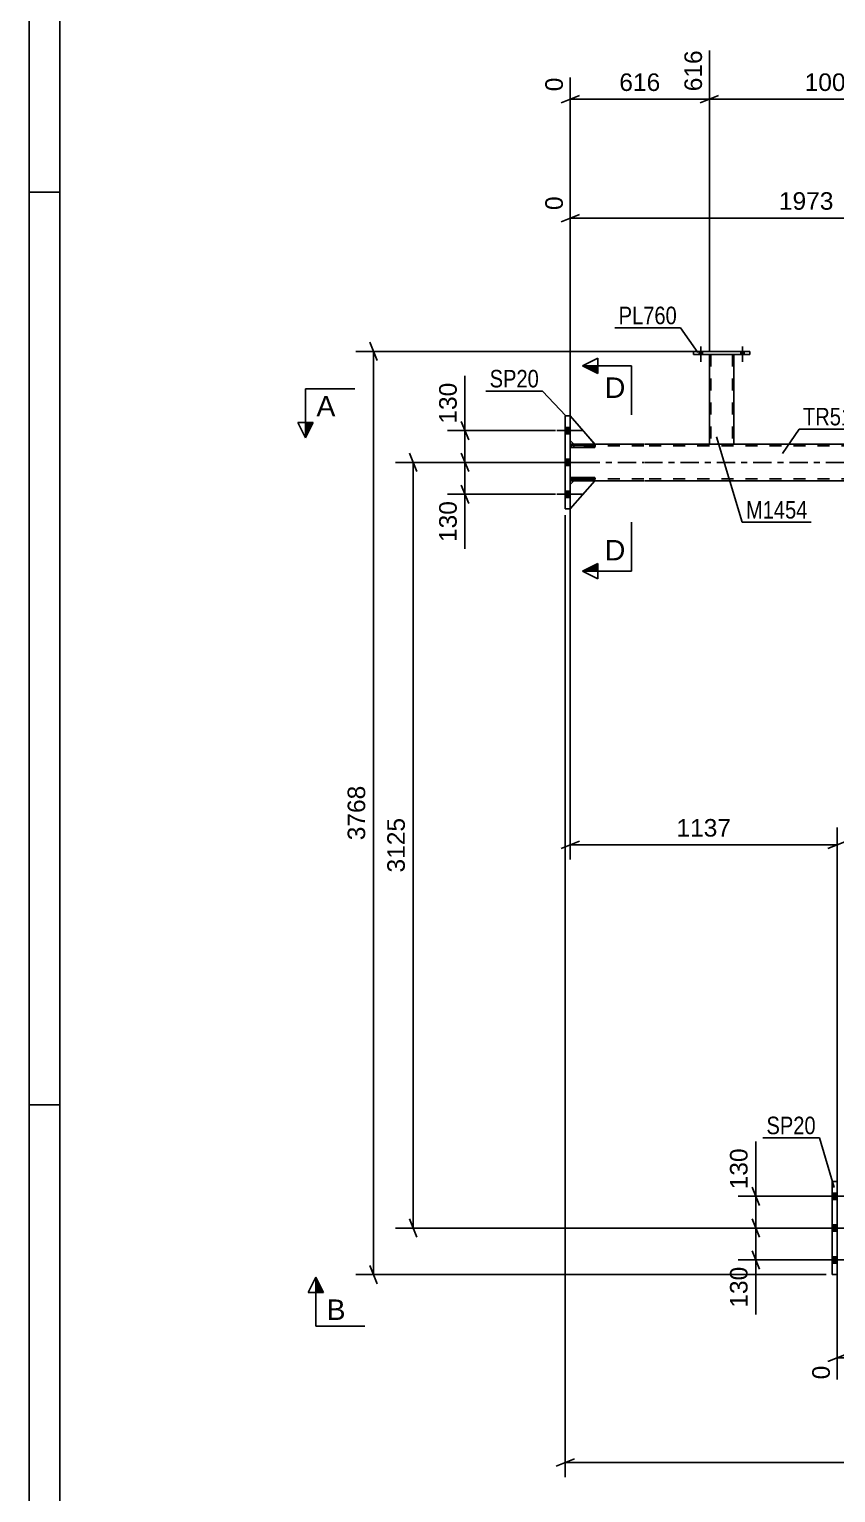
# Model space of a CAD drawing. Header units: millimetres. Extents: x -88 to 753, y -403 to 191.
# Drawn here: x -88.1 to 43.5, y -168.2 to 70.7 of the extents above; entities that cross this region are included whole.
import ezdxf

# ---------------------------------------------------------------- set-up
doc = ezdxf.new("R2010")
doc.units = ezdxf.units.MM
doc.linetypes.add('DXK_LINE_DOT2', pattern=[3.9198, 1.9599, -1.9599])
doc.linetypes.add('DXK_LINE_DOT3', pattern=[5.9187, 2.979, -0.9799, 0.9799, -0.9799])
doc.styles.add('Arial', font='arial.ttf', dxfattribs={"height": 0.2})
doc.styles.add('Arial Narrow', font='ARIALN.TTF', dxfattribs={"height": 0.2})

# ---------------------------------------------------------------- blocks, each defined once
blk = doc.blocks.new('Unknown-317404679-1115')
at = {"color": 5, "linetype": 'Continuous'}
for p, q in [((-88.11, 191.12), (-88.11, -402.88)), ((-83.11, 186.12), (-83.11, -397.88)), ((-83.11, 44.12), (-88.11, 44.12)), ((-83.11, -104.88), (-88.11, -104.88))]:
    blk.add_line(p, q, dxfattribs=at)
blk = doc.blocks.new('Part-317404679-3007 - 2929')
at = {"color": 2, "linetype": 'Continuous'}
for p, q in [((20.26, 17.64), (20.26, 18.12)), ((29.46, 18.12), (20.26, 18.12)), ((29.46, 17.64), (20.26, 17.64)), ((29.46, 17.64), (29.46, 18.12))]:
    blk.add_line(p, q, dxfattribs=at)
blk = doc.blocks.new('Part-317404679-3012 - 2929')
at = {"color": 2, "linetype": 'Continuous'}
for p, q in [((0.76, 3), (0.16, 3)), ((12.16, 3), (4.16, 3)), ((626.43, 3), (12.26, 3)), ((0.76, -3), (0.16, -3)), ((12.16, -3), (4.16, -3)), ((77.15, -3), (12.26, -3))]:
    blk.add_line(p, q, dxfattribs=at)
at = {"color": 7, "linetype": 'DXK_LINE_DOT2'}
for p, q in [((0.16, -3), (0.16, 3)), ((12.16, 2.68), (0.16, 2.68)), ((4.16, 3), (0.76, 3)), ((630.43, 2.68), (12.26, 2.68)), ((12.16, -2.68), (0.16, -2.68)), ((4.16, -3), (0.76, -3)), ((630.43, -2.68), (12.26, -2.68))]:
    blk.add_line(p, q, dxfattribs=at)
at = {"color": 7, "linetype": 'DXK_LINE_DOT3'}
for p, q in [((-9.84, 0), (12.16, 0)), ((12.26, 0), (640.43, 0))]:
    blk.add_line(p, q, dxfattribs=at)
blk = doc.blocks.new('Bolt-317404679-3089 - 2929')
at = {"linetype": 'Continuous'}
for points in [[(0.16, 4.68), (0.16, 5.72), (-0.64, 5.72), (-0.64, 4.68)], [(0.16, 4.68), (0.16, 5.72), (-0.64, 5.72), (-0.64, 4.68)], [(0.16, 4.68), (0.16, 5.72), (-0.64, 5.72), (-0.64, 4.68)], [(0.16, -0.52), (0.16, 0.52), (-0.64, 0.52), (-0.64, -0.52)], [(0.16, -0.52), (0.16, 0.52), (-0.64, 0.52), (-0.64, -0.52)], [(0.16, -5.72), (0.16, -4.68), (-0.64, -4.68), (-0.64, -5.72)], [(0.16, -5.72), (0.16, -4.68), (-0.64, -4.68), (-0.64, -5.72)], [(0.16, -5.72), (0.16, -4.68), (-0.64, -4.68), (-0.64, -5.72)]]:
    blk.add_hatch(color=1, dxfattribs=at).paths.add_polyline_path(points)
at = {"color": 1, "linetype": 'Continuous'}
for p, q in [((-2.04, 5.2), (2.16, 5.2)), ((-2.04, 5.2), (2.16, 5.2)), ((-2.04, 5.2), (2.16, 5.2)), ((-0.64, 5.72), (0.16, 5.72)), ((-0.64, 5.72), (0.16, 5.72)), ((-0.64, 5.72), (0.16, 5.72)), ((-0.64, 4.68), (0.16, 4.68)), ((-0.64, 4.68), (0.16, 4.68)), ((-0.64, 4.68), (0.16, 4.68)), ((-2.04, 0), (2.16, 0)), ((-2.04, 0), (2.16, 0)), ((-0.64, 0.52), (0.16, 0.52)), ((-0.64, 0.52), (0.16, 0.52)), ((-0.64, -0.52), (0.16, -0.52)), ((-0.64, -0.52), (0.16, -0.52)), ((-0.64, -4.68), (0.16, -4.68)), ((-0.64, -4.68), (0.16, -4.68)), ((-0.64, -4.68), (0.16, -4.68)), ((-2.04, -5.2), (2.16, -5.2)), ((-2.04, -5.2), (2.16, -5.2)), ((-2.04, -5.2), (2.16, -5.2)), ((-0.64, -5.72), (0.16, -5.72)), ((-0.64, -5.72), (0.16, -5.72)), ((-0.64, -5.72), (0.16, -5.72))]:
    blk.add_line(p, q, dxfattribs=at)
blk = doc.blocks.new('Bolt-317404679-3481 - 2929')
at = {"linetype": 'Continuous'}
for points in [[(21.18, 17.64), (21.74, 17.64), (21.74, 18.12), (21.18, 18.12)], [(21.18, 17.64), (21.74, 17.64), (21.74, 18.12), (21.18, 18.12)], [(27.98, 17.64), (28.54, 17.64), (28.54, 18.12), (27.98, 18.12)], [(27.98, 17.64), (28.54, 17.64), (28.54, 18.12), (27.98, 18.12)]]:
    blk.add_hatch(color=1, dxfattribs=at).paths.add_polyline_path(points)
at = {"color": 1, "linetype": 'Continuous'}
for p, q in [((21.18, 18.12), (21.18, 17.64)), ((21.18, 18.12), (21.18, 17.64)), ((21.46, 18.92), (21.46, 16.4)), ((21.46, 18.92), (21.46, 16.4)), ((21.74, 18.12), (21.74, 17.64)), ((21.74, 18.12), (21.74, 17.64)), ((27.98, 18.12), (27.98, 17.64)), ((27.98, 18.12), (27.98, 17.64)), ((28.26, 18.92), (28.26, 16.4)), ((28.26, 18.92), (28.26, 16.4)), ((28.54, 18.12), (28.54, 17.64)), ((28.54, 18.12), (28.54, 17.64))]:
    blk.add_line(p, q, dxfattribs=at)
blk = doc.blocks.new('Part-317404679-3048 - 2929')
at = {"color": 2, "linetype": 'Continuous'}
for p, q in [((22.86, 17.64), (22.86, 3)), ((26.86, 3), (26.86, 17.64))]:
    blk.add_line(p, q, dxfattribs=at)
at = {"color": 7, "linetype": 'DXK_LINE_DOT2'}
for p, q in [((26.86, 17.64), (22.86, 17.64)), ((23.1, 17.64), (23.1, 3)), ((26.62, 17.64), (26.62, 3)), ((26.86, 3), (22.86, 3)), ((26.86, 3), (26.86, 3)), ((26.86, 3), (26.86, 3))]:
    blk.add_line(p, q, dxfattribs=at)
blk = doc.blocks.new('Part-317404679-3195 - 2929')
at = {"color": 7, "linetype": 'DXK_LINE_DOT2'}
for p, q in [((4.16, -2.44), (0.16, -2.44)), ((0.16, -2.44), (0.16, -2.76)), ((0.16, -2.76), (4.16, -2.76)), ((0.76, -2.76), (0.76, -2.44)), ((4.16, -2.76), (4.16, -2.44))]:
    blk.add_line(p, q, dxfattribs=at)
blk = doc.blocks.new('Part-317404679-3332 - 2929')
at = {"color": 7, "linetype": 'DXK_LINE_DOT2'}
for p, q in [((0.16, 3.6), (0.16, 7.6)), ((0.16, 7.6), (4.16, 3)), ((0.76, 3), (0.16, 3.6)), ((4.16, 3), (0.76, 3))]:
    blk.add_line(p, q, dxfattribs=at)
blk = doc.blocks.new('Part-317404679-3334 - 2929')
at = {"color": 7, "linetype": 'DXK_LINE_DOT2'}
for p, q in [((0.76, -3), (0.16, -3.6)), ((0.16, -7.6), (4.16, -3)), ((0.16, -3.6), (0.16, -7.6)), ((4.16, -3), (0.76, -3))]:
    blk.add_line(p, q, dxfattribs=at)
blk = doc.blocks.new('Part-317404679-3360 - 2929')
at = {"color": 2, "linetype": 'Continuous'}
for p, q in [((0.76, -3), (0.16, -3.6)), ((0.16, -7.6), (4.16, -3)), ((4.16, -3), (0.76, -3))]:
    blk.add_line(p, q, dxfattribs=at)
at = {"color": 7, "linetype": 'DXK_LINE_DOT2'}
blk.add_line((0.16, -3.6), (0.16, -7.6), dxfattribs=at)
blk = doc.blocks.new('Part-317404679-3252 - 2929')
at = {"color": 7, "linetype": 'DXK_LINE_DOT2'}
for p, q in [((4.16, 2.76), (0.16, 2.76)), ((0.16, 2.76), (0.16, 2.44)), ((0.16, 2.44), (4.16, 2.44)), ((0.76, 2.76), (0.76, 2.44)), ((4.16, 2.44), (4.16, 2.76))]:
    blk.add_line(p, q, dxfattribs=at)
blk = doc.blocks.new('Part-317404679-3253 - 2929')
at = {"color": 2, "linetype": 'Continuous'}
for p, q in [((0.16, -2.44), (4.16, -2.44)), ((0.16, -2.44), (0.16, -2.76)), ((4.16, -2.76), (0.16, -2.76)), ((4.16, -2.44), (4.16, -2.76))]:
    blk.add_line(p, q, dxfattribs=at)
at = {"color": 7, "linetype": 'DXK_LINE_DOT2'}
blk.add_line((0.76, -2.76), (0.76, -2.44), dxfattribs=at)
blk = doc.blocks.new('Part-317404679-3254 - 2929')
at = {"color": 2, "linetype": 'Continuous'}
for p, q in [((0.16, 2.44), (0.16, 2.76)), ((0.16, 2.76), (4.16, 2.76)), ((4.16, 2.44), (0.16, 2.44)), ((4.16, 2.76), (4.16, 2.44))]:
    blk.add_line(p, q, dxfattribs=at)
at = {"color": 7, "linetype": 'DXK_LINE_DOT2'}
blk.add_line((0.76, 2.44), (0.76, 2.76), dxfattribs=at)
blk = doc.blocks.new('Part-317404679-3333 - 2929')
at = {"color": 2, "linetype": 'Continuous'}
for p, q in [((0.16, 7.6), (4.16, 3)), ((0.76, 3), (0.16, 3.6)), ((4.16, 3), (0.76, 3))]:
    blk.add_line(p, q, dxfattribs=at)
at = {"color": 7, "linetype": 'DXK_LINE_DOT2'}
blk.add_line((0.16, 3.6), (0.16, 7.6), dxfattribs=at)
blk = doc.blocks.new('Part-317404679-3347 - 2929')
at = {"color": 2, "linetype": 'Continuous'}
for p, q in [((42.92, -132.6), (42.92, -117.4)), ((43.72, -117.4), (42.92, -117.4)), ((43.72, -132.6), (43.72, -117.4)), ((43.72, -132.6), (42.92, -132.6))]:
    blk.add_line(p, q, dxfattribs=at)
blk = doc.blocks.new('Part-317404679-3399 - 2929')
at = {"color": 2, "linetype": 'Continuous'}
for p, q in [((-0.64, -7.6), (-0.64, 7.6)), ((0.16, 7.6), (-0.64, 7.6)), ((0.16, -7.6), (0.16, 7.6)), ((-0.64, -7.6), (0.16, -7.6))]:
    blk.add_line(p, q, dxfattribs=at)
blk = doc.blocks.new('Bolt-317404679-3495 - 2929')
at = {"linetype": 'Continuous'}
for points in [[(43.72, -120.32), (43.72, -119.28), (42.92, -119.28), (42.92, -120.32)], [(43.72, -120.32), (43.72, -119.28), (42.92, -119.28), (42.92, -120.32)], [(43.72, -120.32), (43.72, -119.28), (42.92, -119.28), (42.92, -120.32)], [(43.72, -125.52), (43.72, -124.48), (42.92, -124.48), (42.92, -125.52)], [(43.72, -125.52), (43.72, -124.48), (42.92, -124.48), (42.92, -125.52)], [(43.72, -130.72), (43.72, -129.68), (42.92, -129.68), (42.92, -130.72)], [(43.72, -130.72), (43.72, -129.68), (42.92, -129.68), (42.92, -130.72)], [(43.72, -130.72), (43.72, -129.68), (42.92, -129.68), (42.92, -130.72)]]:
    blk.add_hatch(color=1, dxfattribs=at).paths.add_polyline_path(points)
at = {"color": 1, "linetype": 'Continuous'}
for p, q in [((42.92, -119.28), (43.72, -119.28)), ((42.92, -119.28), (43.72, -119.28)), ((42.92, -119.28), (43.72, -119.28)), ((41.52, -119.8), (45.72, -119.8)), ((41.52, -119.8), (45.72, -119.8)), ((41.52, -119.8), (45.72, -119.8)), ((42.92, -120.32), (43.72, -120.32)), ((42.92, -120.32), (43.72, -120.32)), ((42.92, -120.32), (43.72, -120.32)), ((41.52, -125), (45.72, -125)), ((41.52, -125), (45.72, -125)), ((42.92, -124.48), (43.72, -124.48)), ((42.92, -124.48), (43.72, -124.48)), ((42.92, -125.52), (43.72, -125.52)), ((42.92, -125.52), (43.72, -125.52)), ((41.52, -130.2), (45.72, -130.2)), ((41.52, -130.2), (45.72, -130.2)), ((41.52, -130.2), (45.72, -130.2)), ((42.92, -129.68), (43.72, -129.68)), ((42.92, -129.68), (43.72, -129.68)), ((42.92, -129.68), (43.72, -129.68)), ((42.92, -130.72), (43.72, -130.72)), ((42.92, -130.72), (43.72, -130.72)), ((42.92, -130.72), (43.72, -130.72))]:
    blk.add_line(p, q, dxfattribs=at)
blk = doc.blocks.new('StraightDimension-317404679-4213 - 2929')
at = {"color": 7, "linetype": 'Continuous'}
for p, q in [((0.16, -4), (0.16, -64.84)), ((43.72, -121), (43.72, -59.59)), ((1.66, -61.84), (-1.34, -63.04)), ((42.22, -63.04), (45.22, -61.84)), ((0.16, -62.44), (43.72, -62.44))]:
    blk.add_line(p, q, dxfattribs=at)
at = {"color": 0}
blk.add_wipeout([(26.99, -61.69), (26.99, -57.49), (16.89, -57.49), (16.89, -61.69)], dxfattribs=at)
at = {"color": 3, "style": 'Arial'}
blk.add_text('1137', height=2.865, dxfattribs=at).set_placement((17.49, -61.09))
blk = doc.blocks.new('StraightDimension-317404679-4322 - 2929')
at = {"color": 7, "linetype": 'Continuous'}
for p, q in [((-17.61, 1.5), (-16.41, -1.5)), ((-1.64, 0), (-19.86, 0)), ((-17.01, -5.2), (-17.01, 0)), ((-16.41, -6.7), (-17.61, -3.7)), ((-2.26, -5.2), (-19.86, -5.2))]:
    blk.add_line(p, q, dxfattribs=at)
at = {"color": 0}
blk.add_wipeout([(-17.76, -5.73), (-21.96, -5.73), (-21.96, -13.6), (-17.76, -13.6)], dxfattribs=at)
at = {"color": 7, "linetype": 'Continuous'}
blk.add_line((-17.01, -5.2), (-17.01, -14.12), dxfattribs=at)
blk.add_line((-17.01, -5.2), (-17.01, -14.12), dxfattribs=at)
at = {"color": 3, "style": 'Arial'}
blk.add_text('130', height=2.865, rotation=90.0002, dxfattribs=at).set_placement((-18.36, -13))
blk = doc.blocks.new('StraightDimension-317404679-4238 - 2929')
at = {"color": 7, "linetype": 'Continuous'}
for p, q in [((-0.64, -8.6), (-0.64, -165.68)), ((0.86, -162.68), (-2.14, -163.88)), ((-0.64, -163.28), (664.56, -163.28))]:
    blk.add_line(p, q, dxfattribs=at)
blk = doc.blocks.new('StraightDimension-317404679-4292 - 2929')
at = {"color": 7, "linetype": 'Continuous'}
for p, q in [((-24.88, -1.5), (-26.08, 1.5)), ((-1.64, 0), (-28.33, 0)), ((-25.48, -125), (-25.48, 0)), ((-26.08, -123.5), (-24.88, -126.5)), ((41.92, -125), (-28.33, -125))]:
    blk.add_line(p, q, dxfattribs=at)
at = {"color": 0}
blk.add_wipeout([(-26.23, -57.45), (-30.43, -57.45), (-30.43, -67.55), (-26.23, -67.55)], dxfattribs=at)
at = {"color": 3, "style": 'Arial'}
blk.add_text('3125', height=2.865, rotation=90.0002, dxfattribs=at).set_placement((-26.83, -66.95))
blk = doc.blocks.new('StraightDimension-317404679-8370 - 2929')
at = {"color": 7, "linetype": 'Continuous'}
for p, q in [((120.46, -123), (120.46, -156.37)), ((43.72, -129), (43.72, -149.7)), ((45.22, -145.58), (42.22, -146.78)), ((118.96, -146.78), (121.96, -145.58)), ((43.72, -146.18), (120.46, -146.18))]:
    blk.add_line(p, q, dxfattribs=at)
at = {"color": 0}
blk.add_wipeout([(87.14, -145.43), (87.14, -141.23), (77.04, -141.23), (77.04, -145.43)], dxfattribs=at)
at = {"color": 0, "linetype": 'Continuous'}
for points in [[(43.12, -146.88), (38.92, -146.88), (38.92, -150.3), (43.12, -150.3)], [(119.86, -146.88), (115.66, -146.88), (115.66, -156.97), (119.86, -156.97)]]:
    blk.add_wipeout(points, dxfattribs=at)
at = {"color": 3, "style": 'Arial'}
blk.add_text('1919', height=2.865, dxfattribs=at).set_placement((77.64, -144.83))
at = {"color": 3, "linetype": 'Continuous', "style": 'Arial'}
for s, height, p in [('0', 2.87, (42.52, -149.7)), ('1919', 2.865, (119.26, -156.37))]:
    blk.add_text(s, height=height, rotation=90.0002, dxfattribs=at).set_placement(p)
blk = doc.blocks.new('StraightDimension-317404679-9101 - 2929')
at = {"color": 7, "linetype": 'Continuous'}
for p, q in [((77.15, -2), (77.15, 50.09)), ((0.16, 4), (0.16, 43.42)), ((1.66, 40.5), (-1.34, 39.3)), ((0.16, 39.9), (77.15, 39.9)), ((75.65, 39.3), (78.65, 40.5))]:
    blk.add_line(p, q, dxfattribs=at)
at = {"color": 0, "linetype": 'Continuous'}
for points in [[(76.55, 50.69), (72.35, 50.69), (72.35, 40.6), (76.55, 40.6)], [(-0.44, 44.02), (-4.64, 44.02), (-4.64, 40.6), (-0.44, 40.6)]]:
    blk.add_wipeout(points, dxfattribs=at)
at = {"color": 0}
blk.add_wipeout([(43.7, 40.65), (43.7, 44.85), (33.61, 44.85), (33.61, 40.65)], dxfattribs=at)
at = {"color": 3, "linetype": 'Continuous', "style": 'Arial'}
for s, height, p in [('1973', 2.865, (75.95, 41.2)), ('0', 2.87, (-1.04, 41.2))]:
    blk.add_text(s, height=height, rotation=90.0002, dxfattribs=at).set_placement(p)
at = {"color": 3, "style": 'Arial'}
blk.add_text('1973', height=2.865, dxfattribs=at).set_placement((34.21, 41.25))
blk = doc.blocks.new('StraightDimension-317404679-3557 - 2929')
at = {"color": 7, "linetype": 'Continuous'}
for p, q in [((62.86, 17.62), (62.86, 69.49)), ((22.86, 18.24), (22.86, 67.26)), ((24.36, 59.89), (21.36, 58.69)), ((61.36, 58.69), (64.36, 59.89)), ((22.86, 59.29), (62.86, 59.29))]:
    blk.add_line(p, q, dxfattribs=at)
at = {"color": 0, "linetype": 'Continuous'}
blk.add_wipeout([(62.26, 70.09), (58.06, 70.09), (58.06, 59.99), (62.26, 59.99)], dxfattribs=at)
at = {"color": 0}
blk.add_wipeout([(47.91, 60.04), (47.91, 64.24), (37.81, 64.24), (37.81, 60.04)], dxfattribs=at)
at = {"color": 3, "linetype": 'Continuous', "style": 'Arial'}
blk.add_text('1616', height=2.865, rotation=90.0002, dxfattribs=at).set_placement((61.66, 60.59))
at = {"color": 3, "style": 'Arial'}
blk.add_text('1000', height=2.865, dxfattribs=at).set_placement((38.41, 60.64))
blk = doc.blocks.new('StraightDimension-317404679-3558 - 2929')
at = {"color": 7, "linetype": 'Continuous'}
for p, q in [((22.86, 18.24), (22.86, 67.26)), ((0.16, 4), (0.16, 62.82)), ((1.66, 59.89), (-1.34, 58.69)), ((21.36, 58.69), (24.36, 59.89)), ((0.16, 59.29), (22.86, 59.29))]:
    blk.add_line(p, q, dxfattribs=at)
at = {"color": 0, "linetype": 'Continuous'}
for points in [[(22.26, 67.86), (18.06, 67.86), (18.06, 59.99), (22.26, 59.99)], [(-0.44, 63.42), (-4.64, 63.42), (-4.64, 59.99), (-0.44, 59.99)]]:
    blk.add_wipeout(points, dxfattribs=at)
at = {"color": 0}
blk.add_wipeout([(15.45, 60.04), (15.45, 64.24), (7.57, 64.24), (7.57, 60.04)], dxfattribs=at)
at = {"color": 3, "linetype": 'Continuous', "style": 'Arial'}
for s, height, p in [('616', 2.865, (21.66, 60.59)), ('0', 2.87, (-1.04, 60.59))]:
    blk.add_text(s, height=height, rotation=90.0002, dxfattribs=at).set_placement(p)
at = {"color": 3, "style": 'Arial'}
blk.add_text('616', height=2.865, dxfattribs=at).set_placement((8.17, 60.64))
blk = doc.blocks.new('StraightDimension-317404679-3717 - 2929')
at = {"color": 7, "linetype": 'Continuous'}
for p, q in [((29.84, -123.5), (31.04, -126.5)), ((42.32, -125), (27.59, -125)), ((30.44, -130.2), (30.44, -125)), ((31.04, -131.7), (29.84, -128.7)), ((41.92, -130.2), (27.59, -130.2))]:
    blk.add_line(p, q, dxfattribs=at)
at = {"color": 0}
blk.add_wipeout([(29.69, -130.73), (25.49, -130.73), (25.49, -138.6), (29.69, -138.6)], dxfattribs=at)
at = {"color": 7, "linetype": 'Continuous'}
blk.add_line((30.44, -130.2), (30.44, -139.12), dxfattribs=at)
blk.add_line((30.44, -130.2), (30.44, -139.12), dxfattribs=at)
at = {"color": 3, "style": 'Arial'}
blk.add_text('130', height=2.865, rotation=90.0002, dxfattribs=at).set_placement((29.09, -138))
blk = doc.blocks.new('StraightDimension-317404679-3727 - 2929')
at = {"color": 7, "linetype": 'Continuous'}
for p, q in [((29.84, -118.3), (31.04, -121.3)), ((41.92, -119.8), (27.59, -119.8)), ((30.44, -125), (30.44, -119.8)), ((31.04, -126.5), (29.84, -123.5)), ((42.32, -125), (27.59, -125))]:
    blk.add_line(p, q, dxfattribs=at)
at = {"color": 0}
blk.add_wipeout([(29.69, -111.4), (25.49, -111.4), (25.49, -119.28), (29.69, -119.28)], dxfattribs=at)
at = {"color": 7, "linetype": 'Continuous'}
blk.add_line((30.44, -119.8), (30.44, -110.88), dxfattribs=at)
blk.add_line((30.44, -119.8), (30.44, -110.88), dxfattribs=at)
at = {"color": 3, "style": 'Arial'}
blk.add_text('130', height=2.865, rotation=90.0002, dxfattribs=at).set_placement((29.09, -118.68))
blk = doc.blocks.new('StraightDimension-317404679-4314 - 2929')
at = {"color": 7, "linetype": 'Continuous'}
for p, q in [((-2.23, 5.2), (-19.86, 5.2)), ((-17.61, 6.7), (-16.41, 3.7)), ((-17.01, 0), (-17.01, 5.2)), ((-16.41, -1.5), (-17.61, 1.5)), ((-1.64, 0), (-19.86, 0))]:
    blk.add_line(p, q, dxfattribs=at)
at = {"color": 0}
blk.add_wipeout([(-17.76, 13.6), (-21.96, 13.6), (-21.96, 5.72), (-17.76, 5.72)], dxfattribs=at)
at = {"color": 7, "linetype": 'Continuous'}
blk.add_line((-17.01, 5.2), (-17.01, 14.12), dxfattribs=at)
blk.add_line((-17.01, 5.2), (-17.01, 14.12), dxfattribs=at)
at = {"color": 3, "style": 'Arial'}
blk.add_text('130', height=2.865, rotation=90.0002, dxfattribs=at).set_placement((-18.36, 6.33))
blk = doc.blocks.new('StraightDimension-317404679-4395 - 2929')
at = {"color": 7, "linetype": 'Continuous'}
for p, q in [((-31.35, 16.62), (-32.55, 19.62)), ((23.86, 18.12), (-34.8, 18.12)), ((-31.95, -132.6), (-31.95, 18.12)), ((-32.55, -131.1), (-31.35, -134.1)), ((41.92, -132.6), (-34.8, -132.6))]:
    blk.add_line(p, q, dxfattribs=at)
at = {"color": 0}
blk.add_wipeout([(-32.7, -52.19), (-36.9, -52.19), (-36.9, -62.29), (-32.7, -62.29)], dxfattribs=at)
at = {"color": 3, "style": 'Arial'}
blk.add_text('3768', height=2.865, rotation=90.0002, dxfattribs=at).set_placement((-33.3, -61.69))
blk = doc.blocks.new('Mark-317404679-3003 - 2929')
at = {"color": 0}
blk.add_wipeout([(17.56, 22.56), (17.56, 25.56), (8.06, 25.56), (8.06, 22.56)], dxfattribs=at)
blk.add_wipeout([(17.56, 22.56), (17.56, 25.56), (8.06, 25.56), (8.06, 22.56)], dxfattribs=at)
at = {"color": 30, "linetype": 'Continuous'}
for p in [(7.46, 21.96), (20.96, 17.92)]:
    blk.add_line(p, (18.16, 21.96), dxfattribs=at)
at = {"color": 3, "style": 'Arial Narrow'}
blk.add_text('PL760', height=2.863, dxfattribs=at).set_placement((8.06, 22.56))
blk = doc.blocks.new('Mark-317404679-3008 - 2929')
at = {"color": 0}
blk.add_wipeout([(48, 6.04), (48, 9.04), (38.14, 9.04), (38.14, 6.04)], dxfattribs=at)
blk.add_wipeout([(48, 6.04), (48, 9.04), (38.14, 9.04), (38.14, 6.04)], dxfattribs=at)
at = {"color": 30, "linetype": 'Continuous'}
for p, q in [((34.79, 1.47), (37.54, 5.44)), ((37.54, 5.44), (48.6, 5.44))]:
    blk.add_line(p, q, dxfattribs=at)
at = {"color": 3, "style": 'Arial Narrow'}
blk.add_text('TR511', height=2.863, dxfattribs=at).set_placement((38.14, 6.04))
blk = doc.blocks.new('Mark-317404679-3044 - 2929')
at = {"color": 0}
blk.add_wipeout([(38.88, -9.17), (38.88, -6.17), (28.83, -6.17), (28.83, -9.17)], dxfattribs=at)
blk.add_wipeout([(38.88, -9.17), (38.88, -6.17), (28.83, -6.17), (28.83, -9.17)], dxfattribs=at)
at = {"color": 30, "linetype": 'Continuous'}
for p, q in [((24.01, 4.18), (28.23, -9.77)), ((28.23, -9.77), (39.48, -9.77))]:
    blk.add_line(p, q, dxfattribs=at)
at = {"color": 3, "style": 'Arial Narrow'}
blk.add_text('M1454', height=2.863, dxfattribs=at).set_placement((28.83, -9.17))
blk = doc.blocks.new('SectionMark-317404679-4842 - 2929')
at = {"color": 6, "linetype": 'Continuous'}
for p, q in [((-43.01, 12), (-43.01, 4)), ((-43.01, 4), (-44.26, 6.5))]:
    blk.add_line(p, q, dxfattribs=at)
at = {"color": 0, "linetype": 'Continuous'}
blk.add_wipeout([(-38.15, 7.5), (-38.15, 11), (-41.26, 11), (-41.26, 7.5)], dxfattribs=at)
at = {"linetype": 'Continuous'}
blk.add_hatch(color=6, dxfattribs=at).paths.add_polyline_path([(-43.01, 6.5), (-41.76, 6.5), (-43.01, 4)])
at = {"color": 6, "linetype": 'Continuous'}
for p, q in [((-43.01, 12), (-35.01, 12)), ((-41.76, 6.5), (-44.26, 6.5)), ((-43.01, 4), (-41.76, 6.5))]:
    blk.add_line(p, q, dxfattribs=at)
at = {"color": 3, "linetype": 'Continuous', "style": 'Arial'}
blk.add_text('A', height=3.34, dxfattribs=at).set_placement((-41.26, 7.5))
blk = doc.blocks.new('Mark-317404679-3343 - 2929')
at = {"color": 0}
blk.add_wipeout([(40.22, -109.68), (40.22, -106.68), (32.18, -106.68), (32.18, -109.68)], dxfattribs=at)
blk.add_wipeout([(40.22, -109.68), (40.22, -106.68), (32.18, -106.68), (32.18, -109.68)], dxfattribs=at)
at = {"color": 30, "linetype": 'Continuous'}
for p in [(31.58, -110.28), (43.24, -118.36)]:
    blk.add_line(p, (40.82, -110.28), dxfattribs=at)
at = {"color": 3, "style": 'Arial Narrow'}
blk.add_text('SP20', height=2.863, dxfattribs=at).set_placement((32.18, -109.68))
blk = doc.blocks.new('SectionMark-317404679-4844 - 2929')
at = {"color": 6, "linetype": 'Continuous'}
for p in [(-42.61, -135.5), (-41.36, -141)]:
    blk.add_line(p, (-41.36, -133), dxfattribs=at)
at = {"color": 0, "linetype": 'Continuous'}
blk.add_wipeout([(-36.5, -140), (-36.5, -136.5), (-39.61, -136.5), (-39.61, -140)], dxfattribs=at)
at = {"linetype": 'Continuous'}
blk.add_hatch(color=6, dxfattribs=at).paths.add_polyline_path([(-40.11, -135.5), (-41.36, -135.5), (-41.36, -133)])
at = {"color": 6, "linetype": 'Continuous'}
for p, q in [((-41.36, -133), (-40.11, -135.5)), ((-40.11, -135.5), (-42.61, -135.5)), ((-41.36, -141), (-33.36, -141))]:
    blk.add_line(p, q, dxfattribs=at)
at = {"color": 3, "linetype": 'Continuous', "style": 'Arial'}
blk.add_text('B', height=3.34, dxfattribs=at).set_placement((-39.61, -140))
blk = doc.blocks.new('Mark-317404679-3395 - 2929')
at = {"color": 0}
blk.add_wipeout([(-4.95, 12.24), (-4.95, 15.24), (-12.99, 15.24), (-12.99, 12.24)], dxfattribs=at)
blk.add_wipeout([(-4.95, 12.24), (-4.95, 15.24), (-12.99, 15.24), (-12.99, 12.24)], dxfattribs=at)
at = {"color": 30, "linetype": 'Continuous'}
for p in [(-13.59, 11.64), (-0.56, 7.58)]:
    blk.add_line(p, (-4.35, 11.64), dxfattribs=at)
at = {"color": 3, "style": 'Arial Narrow'}
blk.add_text('SP20', height=2.863, dxfattribs=at).set_placement((-12.99, 12.24))
blk = doc.blocks.new('SectionMark-317404679-4846 - 2929')
at = {"color": 6, "linetype": 'Continuous'}
for p, q in [((2.16, 15.78), (4.66, 17.03)), ((10.16, 15.78), (2.16, 15.78)), ((10.16, -17.75), (2.16, -17.75)), ((4.66, -19), (2.16, -17.75))]:
    blk.add_line(p, q, dxfattribs=at)
at = {"color": 0, "linetype": 'Continuous'}
for points in [[(9.16, 10.53), (9.16, 14.03), (5.79, 14.03), (5.79, 10.53)], [(9.16, -16), (9.16, -12.5), (5.79, -12.5), (5.79, -16)]]:
    blk.add_wipeout(points, dxfattribs=at)
at = {"linetype": 'Continuous'}
for points in [[(4.66, 15.78), (4.66, 14.53), (2.16, 15.78)], [(4.66, -16.5), (4.66, -17.75), (2.16, -17.75)]]:
    blk.add_hatch(color=6, dxfattribs=at).paths.add_polyline_path(points)
at = {"color": 6, "linetype": 'Continuous'}
for p, q in [((4.66, 14.53), (4.66, 17.03)), ((2.16, 15.78), (4.66, 14.53)), ((10.16, 15.78), (10.16, 7.78)), ((10.16, -17.75), (10.16, -9.75)), ((2.16, -17.75), (4.66, -16.5)), ((4.66, -16.5), (4.66, -19))]:
    blk.add_line(p, q, dxfattribs=at)
at = {"color": 3, "linetype": 'Continuous', "style": 'Arial'}
for p in [(5.79, 10.53), (5.79, -16)]:
    blk.add_text('D', height=3.34, dxfattribs=at).set_placement(p)

msp = doc.modelspace()

# ---------------------------------------------------------------- block references
for name in ['Unknown-317404679-1115', 'Part-317404679-3007 - 2929', 'Bolt-317404679-3481 - 2929', 'Part-317404679-3048 - 2929', 'Part-317404679-3399 - 2929', 'Part-317404679-3332 - 2929', 'Part-317404679-3333 - 2929', 'Bolt-317404679-3089 - 2929', 'Part-317404679-3012 - 2929', 'Part-317404679-3252 - 2929', 'Part-317404679-3254 - 2929', 'Part-317404679-3195 - 2929', 'Part-317404679-3253 - 2929', 'Part-317404679-3334 - 2929', 'Part-317404679-3360 - 2929', 'Bolt-317404679-3495 - 2929', 'Part-317404679-3347 - 2929']:
    msp.add_blockref(name, (0, 0))

# ---------------------------------------------------------------- next in the draw order: block references
msp.add_blockref('StraightDimension-317404679-4213 - 2929', (0, 0))

# ---------------------------------------------------------------- next in the draw order: block references
msp.add_blockref('StraightDimension-317404679-4322 - 2929', (0, 0))

# ---------------------------------------------------------------- next in the draw order: block references
msp.add_blockref('StraightDimension-317404679-4238 - 2929', (0, 0))

# ---------------------------------------------------------------- next in the draw order: block references
msp.add_blockref('StraightDimension-317404679-4292 - 2929', (0, 0))

# ---------------------------------------------------------------- next in the draw order: block references
for name in ['StraightDimension-317404679-9101 - 2929', 'StraightDimension-317404679-8370 - 2929']:
    msp.add_blockref(name, (0, 0))

# ---------------------------------------------------------------- next in the draw order: block references
for name in ['StraightDimension-317404679-3557 - 2929', 'StraightDimension-317404679-3717 - 2929']:
    msp.add_blockref(name, (0, 0))

# ---------------------------------------------------------------- next in the draw order: block references
for name in ['StraightDimension-317404679-3558 - 2929', 'StraightDimension-317404679-3727 - 2929']:
    msp.add_blockref(name, (0, 0))

# ---------------------------------------------------------------- next in the draw order: block references
msp.add_blockref('StraightDimension-317404679-4314 - 2929', (0, 0))

# ---------------------------------------------------------------- next in the draw order: block references
msp.add_blockref('StraightDimension-317404679-4395 - 2929', (0, 0))

# ---------------------------------------------------------------- next in the draw order: block references
for name in ['Mark-317404679-3003 - 2929', 'Mark-317404679-3008 - 2929', 'Mark-317404679-3343 - 2929', 'SectionMark-317404679-4844 - 2929']:
    msp.add_blockref(name, (0, 0))

# ---------------------------------------------------------------- next in the draw order: block references
msp.add_blockref('Mark-317404679-3044 - 2929', (0, 0))

# ---------------------------------------------------------------- next in the draw order: block references
msp.add_blockref('SectionMark-317404679-4842 - 2929', (0, 0))

# ---------------------------------------------------------------- next in the draw order: block references
for name in ['SectionMark-317404679-4846 - 2929', 'Mark-317404679-3395 - 2929']:
    msp.add_blockref(name, (0, 0))

doc.saveas('drawing.dxf')
